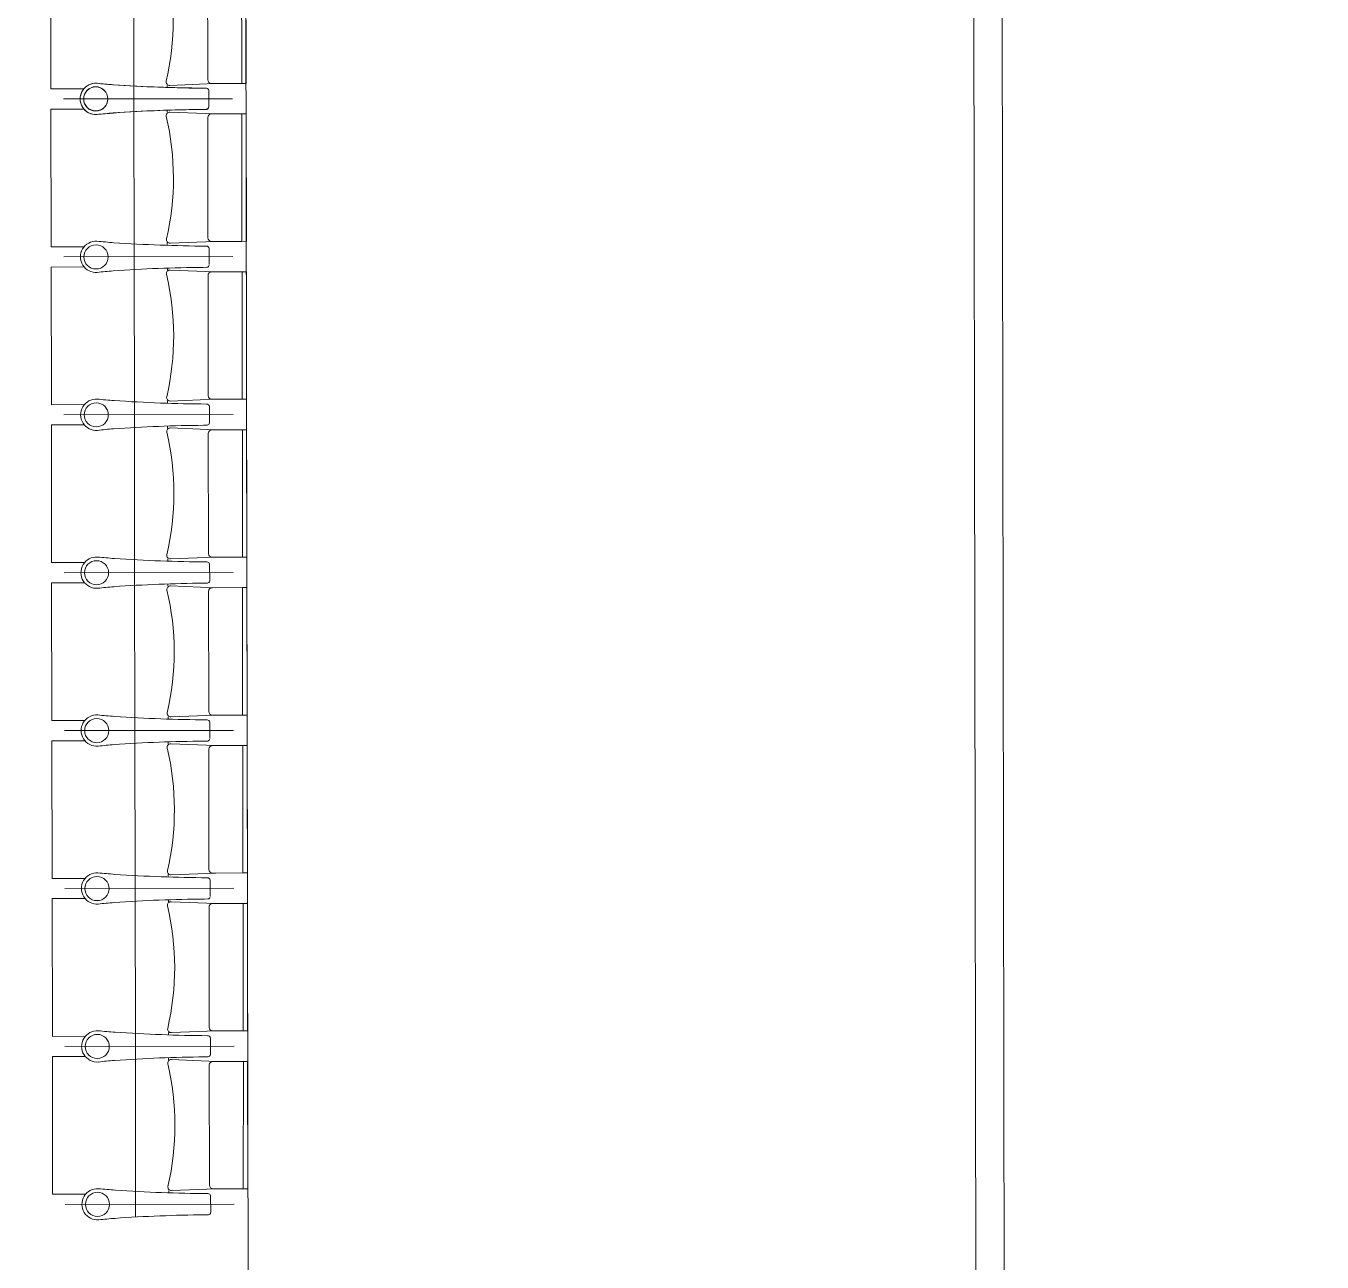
# Model space of a CAD drawing. Header units: millimetres. Extents: x 586 to 1010, y 369 to 668.
# Drawn here: x 705.421 to 710.006, y 471.354 to 475.729 of the extents above; entities that cross this region are included whole.
import ezdxf

# ---------------------------------------------------------------- set-up
doc = ezdxf.new("R2010")
doc.units = ezdxf.units.MM
doc.linetypes.add('CENTER', pattern=[2, 1.25, -0.25, 0.25, -0.25])
doc.linetypes.add('DASHED', pattern=[0.75, 0.5, -0.25])
doc.layers.add('plan line', color=7, linetype='Continuous', lineweight=15)

msp = doc.modelspace()

# ---------------------------------------------------------------- linework, layer by layer
at = {"color": 254, "lineweight": 25}
for points in [[(671.7124, 620.7085), (706.7355, 621.773), (754.2598, 613.8303), (814.6609, 600.1481), (855.7567, 598.0104), (895.0671, 567.0647), (920.0096, 542.0176), (952.0084, 521.2476), (977.2234, 504.6526), (979.6352, 479.2339), (986.3437, 463.8549), (988.7975, 462.3853)], [(654.944, 595.4717), (670.2671, 587.3174), (714.302, 595.1648), (787.0891, 595.1648), (819.3936, 580.9441), (821.0297, 562.8505), (813.4907, 552.7881), (808.7339, 539.6711), (796.4072, 534.7059), (791.0222, 527.249), (791.0222, 507.547), (797.3007, 476.5274), (814.9752, 463.8897), (836.1481, 474.6816), (874.0221, 478.5878), (885.7286, 462.7333), (863.0042, 436.0794), (845.7887, 420.6845), (845.1044, 408.6747)], [(639.2065, 583.4381), (644.7272, 575.638), (657.7961, 553.4401), (668.4043, 543.9291), (682.5178, 548.7307), (692.9838, 555.4778), (711.9339, 556.5828), (734.3456, 532.1334), (750.593, 477.7475), (754.1369, 444.164), (776.4657, 425.4473), (782.6172, 412.2355)]]:
    msp.add_spline(points, degree=3, dxfattribs=at)
at = {"layer": 'plan line'}
for p, q in [((706.1919, 480.5668), (706.2092, 469.6012)), ((708.8816, 471.244), (708.8692, 479.0705)), ((708.7815, 471.2741), (708.7693, 479.0399)), ((705.5093, 475.5059), (705.5085, 475.9932)), ((705.6258, 475.5061), (705.5093, 475.5059)), ((705.9203, 475.5184), (705.9203, 475.5111)), ((706.0603, 475.5087), (706.0474, 475.5089)), ((706.0685, 475.443), (706.0682, 475.5002)), ((706.0684, 475.4991), (706.0683, 475.4419)), ((705.626, 475.4346), (705.5094, 475.4344)), ((705.5094, 475.4344), (705.5101, 474.9471)), ((705.9204, 475.4232), (705.9204, 475.4305)), ((706.0604, 475.4333), (706.0476, 475.4331)), ((705.5101, 474.9471), (705.6267, 474.9473)), ((705.9211, 474.9522), (705.9211, 474.9606)), ((706.0694, 474.8842), (706.0691, 474.9414)), ((706.0694, 474.8842), (706.0691, 474.9414)), ((705.6268, 474.8758), (705.5103, 474.8756)), ((705.5103, 474.8756), (705.511, 474.3883)), ((705.9213, 474.8644), (705.9213, 474.8717)), ((706.0613, 474.8745), (706.0484, 474.8743)), ((706.0613, 474.8745), (706.0484, 474.8743)), ((705.511, 474.3883), (705.6276, 474.3885)), ((705.922, 474.3934), (705.922, 474.4018)), ((706.0703, 474.3254), (706.0699, 474.3826)), ((706.0703, 474.3254), (706.0699, 474.3826)), ((705.6277, 474.317), (705.5111, 474.3168)), ((705.5111, 474.3168), (705.5119, 473.8295)), ((705.9222, 474.3056), (705.9222, 474.3129)), ((706.0622, 474.3157), (706.0493, 474.3155)), ((706.0622, 474.3157), (706.0493, 474.3155)), ((705.5119, 473.8295), (705.6285, 473.8297)), ((705.9229, 473.8346), (705.9229, 473.843)), ((706.0712, 473.7666), (706.0708, 473.8238)), ((706.0712, 473.7666), (706.0708, 473.8238)), ((705.6286, 473.7582), (705.512, 473.758)), ((705.512, 473.758), (705.5128, 473.2707)), ((705.923, 473.7468), (705.923, 473.7541)), ((706.0631, 473.7569), (706.0502, 473.7567)), ((706.0631, 473.7569), (706.0502, 473.7567)), ((705.9238, 473.2758), (705.9238, 473.2842)), ((705.5128, 473.2707), (705.6294, 473.2709)), ((706.0721, 473.2078), (706.0717, 473.265)), ((706.0721, 473.2078), (706.0717, 473.265)), ((705.6295, 473.1994), (705.5129, 473.1992)), ((705.5129, 473.1992), (705.5137, 472.7119)), ((705.9239, 473.188), (705.9239, 473.1953)), ((706.0639, 473.1981), (706.0511, 473.1979)), ((706.0639, 473.1981), (706.0511, 473.1979)), ((705.9247, 472.717), (705.9247, 472.7254)), ((705.5137, 472.7119), (705.6303, 472.7121)), ((706.0729, 472.649), (706.0726, 472.7062)), ((706.0729, 472.649), (706.0726, 472.7062)), ((705.6304, 472.6406), (705.5138, 472.6404)), ((705.5138, 472.6404), (705.5145, 472.1531)), ((705.9248, 472.6292), (705.9248, 472.6365)), ((706.0648, 472.6393), (706.052, 472.6391)), ((706.0648, 472.6393), (706.052, 472.6391)), ((705.5145, 472.1531), (705.6311, 472.1533)), ((705.9256, 472.1582), (705.9255, 472.1666)), ((706.0738, 472.0902), (706.0735, 472.1474)), ((706.0738, 472.0902), (706.0735, 472.1474)), ((705.6313, 472.0818), (705.5147, 472.0816)), ((705.5147, 472.0816), (705.5154, 471.5943)), ((705.9257, 472.0704), (705.9257, 472.0777)), ((706.0657, 472.0805), (706.0529, 472.0803)), ((706.0657, 472.0805), (706.0529, 472.0803)), ((705.5154, 471.5943), (705.632, 471.5945)), ((705.9264, 471.5994), (705.9264, 471.6078)), ((706.0747, 471.5314), (706.0744, 471.5886)), ((706.0666, 471.5218), (706.0537, 471.5215))]:
    msp.add_line(p, q, dxfattribs=at)
at = {"layer": 'plan line', "linetype": 'DASHED', "ltscale": 3}
for p, q in [((705.8029, 475.4252), (705.8019, 476.0747)), ((705.8028, 475.5161), (705.8038, 474.8665)), ((705.8036, 474.9573), (705.8047, 474.3077)), ((705.8045, 474.3985), (705.8056, 473.7489)), ((705.8054, 473.8397), (705.8064, 473.1901)), ((705.8063, 473.2809), (705.8073, 472.6313)), ((705.8072, 472.7221), (705.8082, 472.0725)), ((705.8081, 472.1633), (705.8091, 471.5137))]:
    msp.add_line(p, q, dxfattribs=at)
at = {"layer": 'plan line', "linetype": 'CENTER', "ltscale": 3}
for p, q in [((706.1518, 475.4712), (705.5539, 475.4702)), ((706.1518, 475.4712), (705.5539, 475.4702)), ((706.1527, 474.9124), (705.5548, 474.9114)), ((706.1527, 474.9124), (705.5548, 474.9114)), ((706.1536, 474.3536), (705.5556, 474.3526)), ((706.1536, 474.3536), (705.5556, 474.3526)), ((706.1545, 473.7948), (705.5565, 473.7938)), ((706.1545, 473.7948), (705.5565, 473.7938)), ((706.1553, 473.236), (705.5574, 473.235)), ((706.1553, 473.236), (705.5574, 473.235)), ((706.1562, 472.6772), (705.5583, 472.6762)), ((706.1562, 472.6772), (705.5583, 472.6762)), ((706.1571, 472.1184), (705.5592, 472.1174)), ((706.1571, 472.1184), (705.5592, 472.1174)), ((706.158, 471.5596), (705.56, 471.5586))]:
    msp.add_line(p, q, dxfattribs=at)
at = {"layer": 'plan line'}
for points in [[(706.0876, 475.9759), (705.9293, 475.9815, 0.474715), (705.9164, 475.9667, -0.115865), (705.9171, 475.5327, 0.474715), (705.9301, 475.518), (706.0883, 475.5251)], [(706.1832, 475.976), (706.0761, 475.9759, 0.414214), (706.0635, 475.9631), (706.0641, 475.5377, 0.414214), (706.0769, 475.525), (706.1846, 475.5252), (706.1832, 475.976)], [(706.0892, 474.9663), (705.931, 474.9602, -0.474715), (705.918, 474.9749, 0.115865), (705.9173, 475.4089, -0.474715), (705.9302, 475.4237), (706.0885, 475.4171)], [(706.1848, 474.9664), (706.0777, 474.9662, -0.414214), (706.065, 474.9789), (706.0643, 475.4043, -0.414214), (706.077, 475.4171), (706.1848, 475.4173), (706.1848, 474.9664)], [(706.0901, 474.4075), (705.9318, 474.4014, -0.474715), (705.9189, 474.4161, 0.115865), (705.9182, 474.8501, -0.474715), (705.9311, 474.8649), (706.0894, 474.8583)], [(706.1856, 474.4076), (706.0786, 474.4074, -0.414214), (706.0659, 474.4201), (706.0652, 474.8455, -0.414214), (706.0779, 474.8583), (706.1857, 474.8585), (706.1856, 474.4076)], [(706.0909, 473.8487), (705.9327, 473.8426, -0.474715), (705.9197, 473.8573, 0.115865), (705.9191, 474.2913, -0.474715), (705.932, 474.3061), (706.0902, 474.2995)], [(706.1865, 473.8488), (706.0795, 473.8486, -0.414214), (706.0668, 473.8613), (706.0661, 474.2867, -0.414214), (706.0788, 474.2995), (706.1866, 474.2997), (706.1865, 473.8488)], [(706.0918, 473.2899), (705.9336, 473.2838, -0.474715), (705.9206, 473.2985, 0.115865), (705.9199, 473.7325, -0.474715), (705.9329, 473.7473), (706.0911, 473.7407)], [(706.1874, 473.29), (706.0804, 473.2898, -0.414214), (706.0677, 473.3025), (706.067, 473.7279, -0.414214), (706.0797, 473.7407), (706.1874, 473.7409), (706.1874, 473.29)], [(706.0927, 472.7311), (705.9345, 472.725, -0.474715), (705.9215, 472.7397, 0.115865), (705.9208, 473.1737, -0.474715), (705.9337, 473.1885), (706.092, 473.1819)], [(706.1883, 472.7312), (706.0813, 472.731, -0.414214), (706.0685, 472.7437), (706.0679, 473.1691, -0.414214), (706.0806, 473.1819), (706.1883, 473.1821), (706.1883, 472.7312)], [(706.0936, 472.1723), (705.9354, 472.1662, -0.474715), (705.9224, 472.1809, 0.115865), (705.9217, 472.6149, -0.474715), (705.9346, 472.6297), (706.0929, 472.6231)], [(706.1892, 472.1724), (706.0821, 472.1722, -0.414214), (706.0694, 472.1849), (706.0688, 472.6103, -0.414214), (706.0814, 472.6231), (706.1892, 472.6233), (706.1892, 472.1724)], [(706.0945, 471.6135), (705.9362, 471.6074, -0.474715), (705.9233, 471.6221, 0.115865), (705.9226, 472.0561, -0.474715), (705.9355, 472.0709), (706.0938, 472.0643)], [(706.19, 471.6136), (706.083, 471.6134, -0.414214), (706.0703, 471.6261), (706.0696, 472.0516, -0.414214), (706.0823, 472.0643), (706.1901, 472.0645), (706.19, 471.6136)]]:
    msp.add_lwpolyline(points, format="xyb", dxfattribs=at)
for points in [[(706.1992, 475.976), (706.1999, 475.5252), (706.1846, 475.5252), (706.1832, 475.976), (706.1992, 475.976)], [(706.2008, 474.9665), (706.2, 475.4173), (706.1848, 475.4173), (706.1848, 474.9664), (706.2008, 474.9665)], [(706.2016, 474.4077), (706.2009, 474.8585), (706.1857, 474.8585), (706.1856, 474.4076), (706.2016, 474.4077)], [(706.2025, 473.8489), (706.2018, 474.2997), (706.1866, 474.2997), (706.1865, 473.8488), (706.2025, 473.8489)], [(706.2034, 473.2901), (706.2027, 473.7409), (706.1874, 473.7409), (706.1874, 473.29), (706.2034, 473.2901)], [(706.2043, 472.7313), (706.2036, 473.1821), (706.1883, 473.1821), (706.1883, 472.7312), (706.2043, 472.7313)], [(706.2052, 472.1725), (706.2045, 472.6233), (706.1892, 472.6233), (706.1892, 472.1724), (706.2052, 472.1725)], [(706.206, 471.6137), (706.2053, 472.0645), (706.1901, 472.0645), (706.19, 471.6136), (706.206, 471.6137)]]:
    msp.add_lwpolyline(points, dxfattribs=at)
for centre in [(705.668, 475.4708), (705.668, 475.4701), (705.6689, 474.9113), (705.6689, 474.9113), (705.6698, 474.3525), (705.6698, 474.3525), (705.6707, 473.7937), (705.6707, 473.7937), (705.6716, 473.2349), (705.6716, 473.2349), (705.6724, 472.6761), (705.6724, 472.6761), (705.6733, 472.1173), (705.6733, 472.1173), (705.6742, 471.5585)]:
    msp.add_circle(centre, 0.0427, dxfattribs=at)
for centre, radius, start, end in [((705.6682, 475.4704), 0.0554, 86.596, 274.6384), ((705.6682, 475.4704), 0.0554, 85.5424, 273.5847), ((706.0472, 479.4632), 3.9554, 264.5499, 265.418), ((705.7928, 476.5131), 0.9947, 263.0552, 266.318), ((706.0673, 480.5055), 4.9966, 266.1162, 269.7717), ((706.0929, 480.8369), 5.3287, 266.1073, 269.6309), ((706.0586, 475.4986), 0.00967, 9.2643, 90.7147), ((706.0589, 475.4995), 0.00935, 8.5288, 81.652), ((706.0832, 470.4366), 4.9966, 90.409, 94.0646), ((706.1099, 470.1053), 5.3287, 90.5499, 94.0735), ((706.0587, 475.4434), 0.00967, 269.4661, 350.9165), ((706.059, 475.4426), 0.00935, 278.5288, 351.652), ((706.0598, 471.4789), 3.9554, 94.7628, 95.6309), ((705.7961, 474.4281), 0.9947, 93.8628, 97.1256), ((705.6691, 474.9116), 0.0554, 86.596, 274.6384), ((705.6691, 474.9116), 0.0554, 86.596, 274.6384), ((706.0481, 478.9044), 3.9554, 264.5499, 265.418), ((706.0481, 478.9044), 3.9554, 264.5499, 265.418), ((706.0938, 480.2781), 5.3287, 266.1073, 269.6309), ((706.0938, 480.2781), 5.3287, 266.1073, 269.6309), ((706.0595, 474.9398), 0.00967, 9.2643, 90.7147), ((706.0595, 474.9398), 0.00967, 9.2643, 90.7147), ((706.0599, 474.8838), 0.00935, 278.5288, 351.652), ((706.0599, 474.8838), 0.00935, 278.5288, 351.652), ((705.797, 473.8693), 0.9947, 93.8628, 97.1256), ((705.797, 473.8693), 0.9947, 93.8628, 97.1256), ((706.0841, 469.8778), 4.9966, 90.409, 94.0646), ((706.0841, 469.8778), 4.9966, 90.409, 94.0646), ((705.67, 474.3528), 0.0554, 86.596, 274.6384), ((705.67, 474.3528), 0.0554, 86.596, 274.6384), ((706.0489, 478.3456), 3.9554, 264.5499, 265.418), ((706.0489, 478.3456), 3.9554, 264.5499, 265.418), ((706.0947, 479.7193), 5.3287, 266.1073, 269.6309), ((706.0947, 479.7193), 5.3287, 266.1073, 269.6309), ((706.0604, 474.381), 0.00967, 9.2643, 90.7147), ((706.0604, 474.381), 0.00967, 9.2643, 90.7147), ((705.7978, 473.3105), 0.9947, 93.8628, 97.1256), ((705.7978, 473.3105), 0.9947, 93.8628, 97.1256), ((706.085, 469.319), 4.9966, 90.409, 94.0646), ((706.085, 469.319), 4.9966, 90.409, 94.0646), ((706.0608, 474.325), 0.00935, 278.5288, 351.652), ((706.0608, 474.325), 0.00935, 278.5288, 351.652), ((705.6709, 473.794), 0.0554, 86.596, 274.6384), ((705.6709, 473.794), 0.0554, 86.596, 274.6384), ((706.0498, 477.7868), 3.9554, 264.5499, 265.418), ((706.0498, 477.7868), 3.9554, 264.5499, 265.418), ((706.0956, 479.1605), 5.3287, 266.1073, 269.6309), ((706.0956, 479.1605), 5.3287, 266.1073, 269.6309), ((706.0613, 473.8222), 0.00967, 9.2643, 90.7147), ((706.0613, 473.8222), 0.00967, 9.2643, 90.7147), ((705.7987, 472.7517), 0.9947, 93.8628, 97.1256), ((705.7987, 472.7517), 0.9947, 93.8628, 97.1256), ((706.0859, 468.7602), 4.9966, 90.409, 94.0646), ((706.0859, 468.7602), 4.9966, 90.409, 94.0646), ((706.0617, 473.7662), 0.00935, 278.5288, 351.652), ((706.0617, 473.7662), 0.00935, 278.5288, 351.652), ((705.6717, 473.2352), 0.0554, 86.596, 274.6384), ((705.6717, 473.2352), 0.0554, 86.596, 274.6384), ((706.0507, 477.228), 3.9554, 264.5499, 265.418), ((706.0507, 477.228), 3.9554, 264.5499, 265.418), ((706.0965, 478.6017), 5.3287, 266.1073, 269.6309), ((706.0965, 478.6017), 5.3287, 266.1073, 269.6309), ((706.0622, 473.2634), 0.00967, 9.2643, 90.7147), ((706.0622, 473.2634), 0.00967, 9.2643, 90.7147), ((705.7996, 472.1929), 0.9947, 93.8628, 97.1256), ((705.7996, 472.1929), 0.9947, 93.8628, 97.1256), ((706.0868, 468.2014), 4.9966, 90.409, 94.0646), ((706.0868, 468.2014), 4.9966, 90.409, 94.0646), ((706.0626, 473.2074), 0.00935, 278.5288, 351.652), ((706.0626, 473.2074), 0.00935, 278.5288, 351.652), ((705.6726, 472.6764), 0.0554, 86.596, 274.6384), ((705.6726, 472.6764), 0.0554, 86.596, 274.6384), ((706.0516, 476.6692), 3.9554, 264.5499, 265.418), ((706.0516, 476.6692), 3.9554, 264.5499, 265.418), ((706.0974, 478.0429), 5.3287, 266.1073, 269.6309), ((706.0974, 478.0429), 5.3287, 266.1073, 269.6309), ((706.063, 472.7046), 0.00967, 9.2643, 90.7147), ((706.063, 472.7046), 0.00967, 9.2643, 90.7147), ((706.0876, 467.6426), 4.9966, 90.409, 94.0646), ((706.0876, 467.6426), 4.9966, 90.409, 94.0646), ((706.0634, 472.6486), 0.00935, 278.5288, 351.652), ((706.0634, 472.6486), 0.00935, 278.5288, 351.652), ((705.8005, 471.6341), 0.9947, 93.8628, 97.1256), ((705.8005, 471.6341), 0.9947, 93.8628, 97.1256), ((705.6735, 472.1176), 0.0554, 86.596, 274.6384), ((705.6735, 472.1176), 0.0554, 86.596, 274.6384), ((706.0525, 476.1104), 3.9554, 264.5499, 265.418), ((706.0525, 476.1104), 3.9554, 264.5499, 265.418), ((706.0982, 477.4841), 5.3287, 266.1073, 269.6309), ((706.0982, 477.4841), 5.3287, 266.1073, 269.6309), ((706.0639, 472.1458), 0.00967, 9.2643, 90.7147), ((706.0639, 472.1458), 0.00967, 9.2643, 90.7147), ((706.0643, 472.0898), 0.00935, 278.5288, 351.652), ((706.0643, 472.0898), 0.00935, 278.5288, 351.652), ((705.8014, 471.0753), 0.9947, 93.8628, 97.1256), ((705.8014, 471.0753), 0.9947, 93.8628, 97.1256), ((706.0885, 467.0838), 4.9966, 90.409, 94.0646), ((706.0885, 467.0838), 4.9966, 90.409, 94.0646), ((705.6744, 471.5588), 0.0554, 86.596, 274.6384), ((706.0533, 475.5516), 3.9554, 264.5499, 265.418), ((706.0991, 476.9253), 5.3287, 266.1073, 269.6309), ((706.0648, 471.587), 0.00967, 9.2643, 90.7147), ((705.8023, 470.5166), 0.9947, 93.8628, 97.1256), ((706.0894, 466.525), 4.9966, 90.409, 94.0646), ((706.0652, 471.531), 0.00935, 278.5288, 351.652)]:
    msp.add_arc(centre, radius, start, end, dxfattribs=at)

doc.saveas('drawing.dxf')
